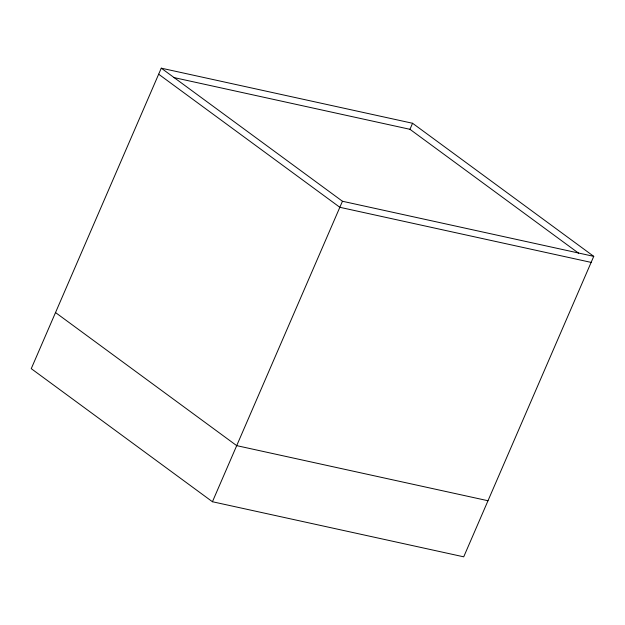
<?xml version="1.0" encoding="UTF-8"?>
<svg xmlns="http://www.w3.org/2000/svg" width="625" height="625" viewBox="0 0 625 625"><rect width="100%" height="100%" fill="white"/><g stroke="black" fill="none" stroke-linecap="round" stroke-linejoin="round"><path stroke-width="0.94" d="M161.273 68.172L31.25 368.648L212.43 501.734L463.719 556.828L593.75 256.352L412.57 123.266L161.273 68.172L342.453 201.258L593.75 256.352M212.43 501.734L342.453 201.258M578.586 253.172L409.953 129.305L412.57 123.266M173.891 77.555L409.953 129.305M591.133 262.391L339.844 207.297L158.664 74.211M487.992 500.734L236.703 445.641L55.523 312.562"/></g></svg>
